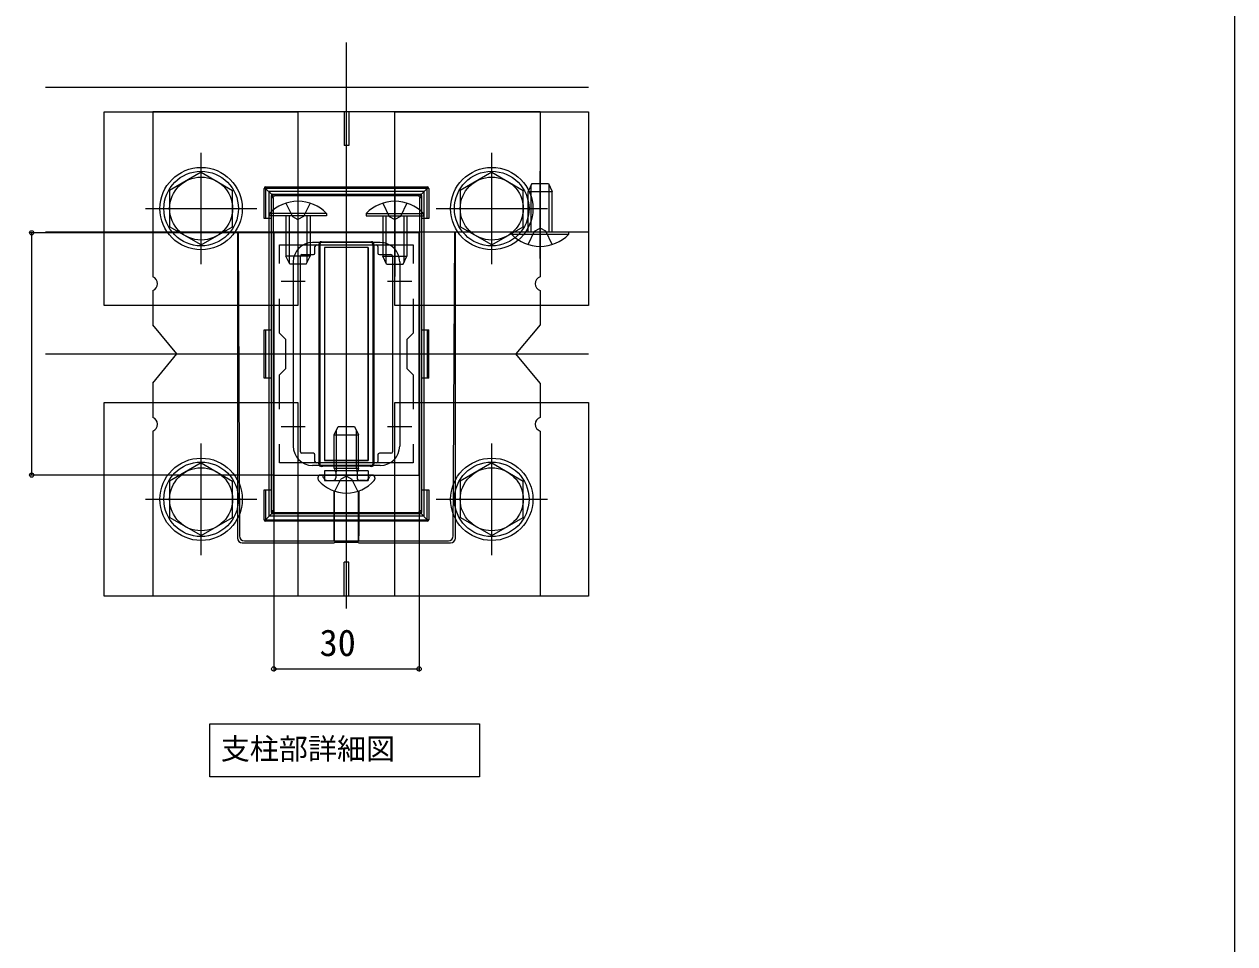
# Model space of a CAD drawing. Units: millimetres, scale not verified, with parts at other scales. Extents: x -875 to 875, y -1300 to 1292.
# Drawn here: x 375.1 to 875, y -85.7 to 293.8 of the extents above; entities that cross this region are included whole.
import ezdxf
from ezdxf.enums import TextEntityAlignment as Align

# ---------------------------------------------------------------- set-up
doc = ezdxf.new("R2010")
doc.units = ezdxf.units.MM
doc.header["$LTSCALE"] = 8
for name, color, linetype in [('0-1_USER1', 3, 'Continuous'), ('0-2_YKK_11', 7, 'Continuous'), ('0-3_YKK_12', 2, 'Continuous'), ('0-4_YKK_13', 4, 'Continuous'), ('0-5_YKK_D', 6, 'Continuous'), ('0-6_YKK_ZWAK', 7, 'Continuous'), ('0-7_YSS_K', 3, 'Continuous')]:
    doc.layers.add(name, color=color, linetype=linetype)
doc.styles.add('ＭＳ ゴシック', font='')
doc.styles.get('ＭＳ ゴシック').set_extended_font_data('MS Gothic')

msp = doc.modelspace()

# ---------------------------------------------------------------- linework, layer by layer
at = {"layer": '0-1_USER1'}
msp.add_lwpolyline([(451.8, -8.975), (451.8, 5.025), (563.108, 5.025), (563.108, -16.857), (451.8, -16.857)], close=True, dxfattribs=at)
at = {"layer": '0-2_YKK_11'}
for p, q in [((486.14, 192.7), (486.14, 182.7)), ((530.14, 192.7), (530.14, 182.7)), ((481.14, 187.7), (491.14, 187.7)), ((525.14, 187.7), (535.14, 187.7)), ((486.14, 132.7), (486.14, 122.7)), ((530.14, 132.7), (530.14, 122.7)), ((481.14, 127.7), (491.14, 127.7)), ((525.14, 127.7), (535.14, 127.7))]:
    msp.add_line(p, q, dxfattribs=at)
msp.add_lwpolyline([(478.14, 207.7), (478.14, 107.7), (538.14, 107.7), (538.14, 207.7)], close=True, dxfattribs=at)
for points in [[(480.54, 194.967), (480.54, 202.7), (535.74, 202.7), (535.74, 194.967)], [(480.54, 134.967), (480.54, 149.1), (483.14, 151.7), (483.14, 163.7), (480.54, 166.3), (480.54, 180.434)], [(535.74, 180.434), (535.74, 166.3), (533.14, 163.7), (533.14, 151.7), (535.74, 149.1), (535.74, 134.967)], [(535.74, 120.434), (535.74, 112.7), (480.54, 112.7), (480.54, 120.434)]]:
    msp.add_lwpolyline(points, dxfattribs=at)
at = {"layer": '0-3_YKK_12'}
for p, q in [((608.14, 267.7), (383.84, 267.7)), ((508.14, 52.7), (508.14, 262.7)), ((383.84, 208.1), (608.14, 208.1)), ((522.14, 203.7), (494.14, 203.7)), ((486.14, 195.7), (486.14, 119.7)), ((530.14, 195.7), (530.14, 119.7)), ((522.14, 111.7), (494.14, 111.7))]:
    msp.add_line(p, q, dxfattribs=at)
for centre, start, end in [((494.14, 195.7), 90, 180), ((494.14, 195.7), 90, 180), ((522.14, 195.7), 0, 90), ((522.14, 195.7), 0, 90), ((494.14, 119.7), 180, 270), ((494.14, 119.7), 180, 270), ((522.14, 119.7), 270, 0), ((522.14, 119.7), 270, 0)]:
    msp.add_arc(centre, 8, start, end, dxfattribs=at)
at = {"layer": '0-4_YKK_13'}
for p, q in [((508.14, 255.3), (508.14, 286.3)), ((428.14, 257.7), (428.14, 189.529)), ((588.14, 257.7), (428.14, 257.7)), ((507.14, 257.7), (507.14, 243.7)), ((509.14, 257.7), (509.14, 243.7)), ((588.14, 257.7), (588.14, 189.529)), ((448.14, 194.7), (448.14, 240.7)), ((509.14, 243.7), (507.14, 243.7)), ((568.14, 194.7), (568.14, 240.7)), ((448.14, 232.7), (435.14, 225.217)), ((448.14, 232.7), (461.14, 225.217)), ((568.14, 232.7), (555.14, 225.217)), ((568.14, 232.7), (581.14, 225.217)), ((588.14, 197.1), (588.14, 233.1)), ((435.14, 225.217), (435.14, 210.184)), ((461.14, 210.206), (461.14, 225.217)), ((474.14, 213.656), (474.14, 226.056)), ((474.14, 226.056), (474.74, 226.056)), ((474.74, 226.656), (541.54, 226.656)), ((474.74, 226.656), (474.74, 226.056)), ((541.54, 226.056), (474.74, 226.056)), ((477.315, 223.48), (474.74, 226.056)), ((474.74, 226.056), (474.74, 213.656)), ((488.14, 225.7), (488.14, 189.7)), ((528.14, 225.7), (528.14, 189.7)), ((538.964, 223.48), (541.54, 226.056)), ((541.54, 226.656), (541.54, 226.056)), ((542.14, 226.056), (541.54, 226.056)), ((541.54, 213.656), (541.54, 226.056)), ((542.14, 226.056), (542.14, 213.656)), ((555.14, 225.217), (555.14, 210.184)), ((581.14, 210.206), (581.14, 225.217)), ((584.74, 228.1), (583.14, 224.7)), ((584.448, 208.1), (584.448, 227.481)), ((584.74, 228.1), (591.54, 228.1)), ((591.54, 228.1), (593.14, 224.7)), ((591.831, 208.1), (591.831, 227.481)), ((477.14, 222.325), (477.14, 223.056)), ((477.14, 93.076), (477.14, 222.325)), ((477.74, 223.656), (478.55, 223.656)), ((477.841, 222.28), (477.841, 93.031)), ((478.55, 223.656), (537.73, 223.656)), ((478.55, 223.656), (478.55, 222.912)), ((537.73, 222.912), (478.55, 222.912)), ((537.73, 223.656), (538.54, 223.656)), ((537.73, 223.656), (537.73, 222.912)), ((538.438, 93.031), (538.438, 222.28)), ((539.14, 223.056), (539.14, 222.325)), ((539.14, 222.325), (539.14, 93.076)), ((540.14, 224.7), (540.14, 90.7)), ((593.14, 208.1), (593.14, 224.7)), ((425.14, 217.7), (471.14, 217.7)), ((499.94, 215.718), (499.94, 214.7)), ((516.34, 215.718), (516.34, 214.7)), ((545.14, 217.7), (591.14, 217.7)), ((448.14, 202.7), (435.14, 210.184)), ((448.14, 202.7), (461.14, 210.184)), ((477.14, 213.656), (474.14, 213.656)), ((499.94, 214.7), (476.34, 214.7)), ((483.14, 214.7), (483.14, 198.1)), ((484.448, 214.7), (484.448, 195.32)), ((491.831, 214.7), (491.831, 195.32)), ((516.34, 214.7), (539.94, 214.7)), ((524.448, 214.7), (524.448, 195.32)), ((531.831, 214.7), (531.831, 195.32)), ((533.14, 214.7), (533.14, 198.1)), ((542.14, 213.656), (539.14, 213.656)), ((568.14, 202.7), (555.14, 210.184)), ((568.14, 202.7), (581.14, 210.184)), ((463.14, 207.7), (463.14, 81.698)), ((463.436, 207.7), (464.008, 82.573)), ((552.272, 82.573), (552.843, 207.7)), ((553.14, 81.698), (553.14, 207.7)), ((576.34, 207.083), (576.34, 208.1)), ((576.34, 208.1), (599.94, 208.1)), ((495.14, 199.3), (495.14, 202.1)), ((495.74, 202.7), (520.54, 202.7)), ((496.848, 113.418), (496.848, 201.893)), ((497.14, 203.056), (497.14, 201.932)), ((497.14, 201.932), (497.14, 113.457)), ((498.865, 203.656), (497.74, 203.656)), ((498.865, 203.919), (517.414, 203.919)), ((498.865, 203.656), (498.865, 203.919)), ((517.414, 203.656), (498.865, 203.656)), ((517.14, 201.7), (499.14, 201.7)), ((499.14, 201.7), (499.14, 113.7)), ((517.14, 201.7), (517.14, 113.7)), ((517.414, 203.919), (517.414, 203.656)), ((518.54, 203.656), (517.414, 203.656)), ((519.14, 201.932), (519.14, 203.056)), ((519.14, 113.457), (519.14, 201.932)), ((519.431, 201.893), (519.431, 113.418)), ((521.14, 202.1), (521.14, 199.3)), ((484.74, 194.7), (483.14, 198.1)), ((489.14, 117.3), (489.14, 198.1)), ((489.74, 198.7), (494.54, 198.7)), ((491.54, 194.7), (493.14, 198.1)), ((521.74, 198.7), (526.54, 198.7)), ((524.74, 194.7), (523.14, 198.1)), ((527.14, 198.1), (527.14, 117.3)), ((531.54, 194.7), (533.14, 198.1)), ((491.54, 194.7), (484.74, 194.7)), ((524.74, 194.7), (531.54, 194.7)), ((428.14, 183.872), (428.14, 169.7)), ((588.14, 183.872), (588.14, 169.7)), ((474.14, 167.656), (477.14, 167.656)), ((474.14, 147.656), (474.14, 167.656)), ((474.74, 167.656), (474.74, 147.656)), ((539.14, 167.656), (542.14, 167.656)), ((541.54, 167.656), (541.54, 147.656)), ((542.14, 147.656), (542.14, 167.656)), ((588.14, 169.7), (578.14, 157.7)), ((588.14, 145.7), (578.14, 157.7)), ((428.14, 145.7), (428.14, 131.529)), ((477.14, 147.656), (474.14, 147.656)), ((542.14, 147.656), (539.14, 147.656)), ((588.14, 145.7), (588.14, 131.529)), ((428.14, 125.872), (428.14, 57.7)), ((504.006, 110.5), (504.006, 126.141)), ((508.14, 98.693), (508.14, 129.527)), ((511.54, 127.7), (513.14, 124.3)), ((512.274, 110.5), (512.274, 126.141)), ((588.14, 125.872), (588.14, 57.7)), ((448.14, 74.7), (448.14, 120.7)), ((503.14, 124.3), (513.14, 124.3)), ((503.14, 110.5), (503.14, 124.3)), ((513.14, 110.5), (513.14, 124.3)), ((568.14, 74.7), (568.14, 120.7)), ((494.54, 116.7), (489.74, 116.7)), ((495.14, 113.3), (495.14, 116.1)), ((521.14, 116.1), (521.14, 113.3)), ((526.54, 116.7), (521.74, 116.7)), ((448.14, 112.7), (435.14, 105.217)), ((448.14, 112.7), (461.14, 105.217)), ((520.54, 112.7), (495.74, 112.7)), ((497.14, 113.457), (497.14, 112.256)), ((498.944, 111.656), (498.944, 111.335)), ((517.335, 111.335), (498.944, 111.335)), ((517.14, 113.7), (499.14, 113.7)), ((503.14, 110.5), (513.14, 110.5)), ((517.335, 111.656), (518.54, 111.656)), ((517.335, 111.335), (517.335, 111.656)), ((519.14, 112.256), (519.14, 113.457)), ((568.14, 112.7), (555.14, 105.217)), ((568.14, 112.7), (581.14, 105.217)), ((435.14, 105.217), (435.14, 90.184)), ((461.14, 90.206), (461.14, 105.217)), ((496.34, 106.61), (496.34, 106.214)), ((497.638, 107.7), (497.43, 107.7)), ((518.641, 107.7), (497.638, 107.7)), ((498.756, 106.553), (498.578, 107.042)), ((499.14, 105.5), (517.14, 105.5)), ((500.259, 105.5), (502.74, 105.5)), ((503.396, 101.049), (505.85, 105.97)), ((508.14, 107.188), (505.85, 105.97)), ((508.14, 107.188), (510.43, 105.97)), ((512.883, 101.049), (510.43, 105.97)), ((516.02, 105.5), (513.54, 105.5)), ((517.14, 109.5), (517.14, 105.5)), ((517.524, 106.553), (517.702, 107.042)), ((519.94, 106.61), (519.94, 106.214)), ((555.14, 105.217), (555.14, 90.184)), ((581.14, 90.206), (581.14, 105.217)), ((474.14, 101.656), (477.14, 101.656)), ((474.14, 89.256), (474.14, 101.656)), ((474.74, 101.656), (474.74, 89.256)), ((503.035, 101.171), (503.035, 82.582)), ((503.138, 80.375), (503.084, 101.154)), ((513.141, 80.375), (513.195, 101.154)), ((513.244, 101.171), (513.244, 82.582)), ((539.14, 101.656), (542.14, 101.656)), ((542.14, 101.656), (542.14, 89.256)), ((425.14, 97.7), (471.14, 97.7)), ((545.14, 97.7), (591.14, 97.7)), ((448.14, 82.7), (435.14, 90.184)), ((448.14, 82.7), (461.14, 90.184)), ((477.315, 91.831), (474.74, 89.256)), ((540.14, 90.7), (476.14, 90.7)), ((477.14, 92.256), (477.14, 93.076)), ((478.48, 91.656), (477.74, 91.656)), ((478.48, 92.313), (478.48, 91.656)), ((478.48, 92.313), (537.8, 92.313)), ((537.8, 91.656), (478.48, 91.656)), ((537.8, 92.313), (537.8, 91.656)), ((538.54, 91.656), (537.8, 91.656)), ((538.964, 91.831), (541.54, 89.256)), ((539.14, 93.076), (539.14, 92.256)), ((568.14, 82.7), (555.14, 90.184)), ((568.14, 82.7), (581.14, 90.184)), ((474.14, 89.256), (474.74, 89.256)), ((474.74, 89.256), (541.54, 89.256)), ((474.74, 88.656), (474.74, 89.256)), ((541.54, 88.656), (474.74, 88.656)), ((541.54, 88.656), (541.54, 89.256)), ((466.005, 80.585), (503.068, 80.585)), ((503.068, 80.585), (503.138, 80.375)), ((513.141, 80.375), (503.138, 80.375)), ((513.211, 80.585), (513.141, 80.375)), ((513.211, 80.585), (550.274, 80.585)), ((465.128, 79.7), (503.14, 79.7)), ((503.209, 79.911), (503.14, 79.7)), ((513.07, 79.911), (503.209, 79.911)), ((513.14, 79.7), (513.07, 79.911)), ((513.14, 79.7), (551.151, 79.7)), ((509.14, 71.7), (507.14, 71.7)), ((507.14, 57.7), (507.14, 71.7)), ((509.14, 57.7), (509.14, 71.7)), ((588.14, 57.7), (428.14, 57.7))]:
    msp.add_line(p, q, dxfattribs=at)
for points in [[(488.14, 257.7), (488.14, 177.7), (408.14, 177.7), (408.14, 257.7)], [(608.14, 257.7), (608.14, 177.7), (528.14, 177.7), (528.14, 257.7)], [(517.14, 113.7), (517.14, 201.7), (499.14, 201.7), (499.14, 113.7)], [(488.14, 137.7), (488.14, 57.7), (408.14, 57.7), (408.14, 137.7)], [(608.14, 137.7), (608.14, 57.7), (528.14, 57.7), (528.14, 137.7)]]:
    msp.add_lwpolyline(points, close=True, dxfattribs=at)
for points in [[(540.14, 224.7), (476.14, 224.7), (476.14, 90.7)], [(583.14, 208.1), (583.14, 224.7), (593.14, 224.7)], [(499.94, 215.718), (476.34, 215.718), (476.34, 214.7)], [(483.14, 219.923), (485.85, 214.367), (488.14, 213.149)], [(493.14, 219.923), (490.43, 214.367), (488.14, 213.149)], [(516.34, 215.718), (539.94, 215.718), (539.94, 214.7)], [(523.14, 219.923), (525.85, 214.367), (528.14, 213.149)], [(533.14, 219.923), (530.43, 214.367), (528.14, 213.149)], [(493.14, 214.7), (493.14, 198.1), (483.14, 198.1)], [(523.14, 214.7), (523.14, 198.1), (533.14, 198.1)], [(576.34, 207.083), (599.94, 207.083), (599.94, 208.1)], [(583.14, 202.878), (585.85, 208.434), (588.14, 209.652)], [(593.14, 202.878), (590.43, 208.434), (588.14, 209.652)], [(428.14, 145.7), (438.14, 157.7), (428.14, 169.7)], [(503.14, 124.3), (504.74, 127.7), (511.54, 127.7)], [(497.74, 111.656), (498.944, 111.656), (517.335, 111.656)], [(503.14, 110.5), (503.478, 109.5), (503.74, 108.728)], [(504.006, 110.5), (503.885, 109.5), (503.74, 108.3)], [(512.274, 110.5), (512.395, 109.5), (512.54, 108.3)], [(513.14, 110.5), (512.801, 109.5), (512.54, 108.728)], [(517.14, 109.5), (499.14, 109.5), (499.14, 105.5)], [(503.74, 108.728), (503.74, 107.7), (503.74, 106.5)], [(512.54, 108.728), (512.54, 107.7), (512.54, 106.5)], [(518.849, 107.7), (518.641, 107.7), (517.94, 107.7)], [(542.14, 89.256), (541.54, 89.256), (541.54, 101.656)]]:
    msp.add_lwpolyline(points, dxfattribs=at)
for centre, radius in [((448.14, 217.7), 17), ((448.14, 217.7), 15.4), ((448.14, 217.7), 13), ((568.14, 217.7), 17), ((568.14, 217.7), 15.4), ((568.14, 217.7), 13), ((448.14, 97.7), 17), ((448.14, 97.7), 15.4), ((448.14, 97.7), 13), ((568.14, 97.7), 17), ((568.14, 97.7), 15.4), ((568.14, 97.7), 13)]:
    msp.add_circle(centre, radius, dxfattribs=at)
for centre, radius, start, end in [((474.74, 226.056), 0.6, 90, 180), ((541.54, 226.056), 0.6, 0, 90), ((488.14, 204.236), 16.465, 44.2189, 135.7811), ((477.646, 224.749), 2.477, 258.19876, 274.51239), ((477.74, 223.056), 0.6, 90, 180), ((477.623, 224.117), 1.166, 245.50762, 278.40152), ((475.76, 223.154), 2.042, 354.65366, 14.23396), ((528.14, 204.236), 16.465, 44.2189, 135.7811), ((538.633, 224.749), 2.477, 265.48761, 281.80124), ((540.519, 223.154), 2.042, 165.76604, 185.34634), ((538.656, 224.117), 1.166, 261.59848, 294.49238), ((538.54, 223.056), 0.6, 0, 90), ((588.14, 218.565), 16.465, 224.2189, 315.7811), ((497.743, 203.021), 0.965, 85.24763, 185.0487), ((496.835, 203.373), 0.44, 263.21027, 313.86521), ((496.896, 202.646), 0.754, 266.36803, 288.83101), ((497.74, 203.056), 0.6, 90, 180), ((497.342, 203.932), 0.484, 325.23447, 5.98325), ((518.937, 203.932), 0.484, 174.01675, 214.76553), ((518.536, 203.021), 0.965, 354.94378, 94.75989), ((518.54, 203.056), 0.6, 0, 90), ((519.383, 202.646), 0.754, 251.16899, 273.63197), ((519.445, 203.373), 0.44, 226.13479, 276.78973), ((427.14, 186.7), 3, 289.47122, 70.52878), ((589.14, 186.7), 3, 109.47122, 250.52878), ((427.14, 128.7), 3, 289.47122, 70.52878), ((589.14, 128.7), 3, 109.47122, 250.52878), ((497.738, 112.222), 0.962, 175.06323, 275.18399), ((496.844, 111.429), 0.878, 70.35948, 94.26698), ((496.896, 114.171), 0.754, 266.36803, 288.83101), ((497.74, 112.256), 0.6, 180, 270), ((497.203, 111.334), 0.626, 353.54785, 30.96417), ((519.077, 111.334), 0.626, 149.03583, 186.45215), ((518.541, 112.221), 0.962, 264.8078, 4.94499), ((518.54, 112.256), 0.6, 270, 0), ((519.383, 114.171), 0.754, 251.16899, 273.63197), ((519.435, 111.429), 0.878, 85.73302, 109.64052), ((497.43, 106.61), 1.091, 90, 180), ((497.44, 106.214), 1.1, 180, 221.56083), ((508.14, 115.7), 15.4, 221.56083, 318.43917), ((497.638, 106.7), 1, 20, 90), ((500.259, 107.1), 1.6, 200, 270), ((502.74, 106.5), 1, 270, 0), ((513.54, 106.5), 1, 180, 270), ((516.02, 107.1), 1.6, 270, 340), ((518.641, 106.7), 1, 90, 160), ((518.849, 106.61), 1.091, 0, 90), ((518.84, 106.214), 1.1, 318.43917, 0), ((477.646, 95.5), 2.477, 258.19876, 274.51239), ((477.617, 81.456), 10.811, 89.09507, 92.53185), ((477.74, 92.256), 0.6, 180, 270), ((475.85, 92.112), 1.944, 346.42187, 4.51215), ((538.633, 95.5), 2.477, 265.48761, 281.80124), ((540.429, 92.112), 1.944, 175.48785, 193.57813), ((538.662, 81.456), 10.811, 87.46815, 90.90493), ((538.54, 92.256), 0.6, 270, 0), ((474.74, 89.256), 0.6, 180, 270), ((541.54, 89.256), 0.6, 270, 0), ((466.011, 82.589), 2.004, 180.44387, 269.81844), ((550.268, 82.589), 2.004, 270.18156, 359.55613)]:
    msp.add_arc(centre, radius, start, end, dxfattribs=at)
for centre, major_axis, ratio, start_param, end_param in [((477.444, 223.056), (6.082, -0.425), 0.01114, 4.7707145, 4.8960301), ((477.74, 222.76), (0.425, -6.082), 0.01114, 1.491105, 1.6034945), ((538.836, 223.056), (6.082, 0.425), 0.01114, 4.5287479, 4.6540634), ((538.54, 222.76), (-0.425, -6.082), 0.01114, 4.6796908, 4.7920803), ((495.74, 202.1), (-0.424, 0.424), 0.999695, 5.4979394, 7.0684312), ((496.54, 204.001), (0.43, -6.084), 0.027874, 1.2150746, 1.3929019), ((496.285, 204.256), (6.084, -0.43), 0.027874, 4.9700486, 5.1523045), ((519.995, 204.256), (6.084, 0.43), 0.027874, 4.2724735, 4.4547294), ((519.74, 204.001), (-0.43, -6.084), 0.027874, 4.8902834, 5.0681107), ((520.54, 202.1), (0.424, 0.424), 0.999695, 5.4979394, 7.0684312), ((489.74, 198.1), (-0.424, 0.424), 0.999695, 5.4979394, 7.0684312), ((494.54, 199.3), (0.424, -0.424), 0.999695, 5.4979394, 7.0684312), ((521.74, 199.3), (-0.424, -0.424), 0.999695, 5.4979394, 7.0684312), ((526.54, 198.1), (0.424, 0.424), 0.999695, 5.4979394, 7.0684312), ((489.74, 117.3), (-0.424, -0.424), 0.999695, 5.4979394, 7.0684312), ((494.54, 116.1), (0.424, 0.424), 0.999695, 5.4979394, 7.0684312), ((521.74, 116.1), (-0.424, 0.424), 0.999695, 5.4979394, 7.0684312), ((526.54, 117.3), (0.424, -0.424), 0.999695, 5.4979394, 7.0684312), ((495.74, 113.3), (-0.424, -0.424), 0.999695, 5.4979394, 7.0684312), ((496.54, 110.792), (-0.428, -6.083), 0.022498, 1.8236152, 2.0187174), ((496.803, 111.056), (6.083, 0.428), 0.022498, 1.2094857, 1.40045), ((519.476, 111.056), (6.083, -0.428), 0.022498, 1.7411427, 1.9321069), ((519.74, 110.792), (0.428, -6.083), 0.022498, 4.2644679, 4.4595701), ((520.54, 113.3), (0.424, -0.424), 0.999695, 5.4979394, 7.0684312), ((477.74, 91.956), (-0.424, -6.081), 0.004381, 1.6219236, 1.7488196), ((478.039, 92.256), (6.081, 0.424), 0.004381, 1.498021, 1.6118461), ((538.24, 92.256), (6.081, -0.424), 0.004381, 1.5297466, 1.6435716), ((538.54, 91.956), (0.424, -6.081), 0.004381, 4.5343657, 4.6612617), ((465.142, 81.712), (0.974, 1.765), 0.991424, 2.0784135, 3.641926), ((503.07, 82.582), (0, 2), 0.017455, 1.5707963, 3.0892328), ((513.209, 82.582), (0, 2), 0.017455, 3.1939525, 4.712389), ((551.137, 81.712), (-0.974, 1.765), 0.991424, 2.6412593, 4.2047718)]:
    msp.add_ellipse(centre, major_axis=major_axis, ratio=ratio, start_param=start_param, end_param=end_param, dxfattribs=at)
at = {"layer": '0-5_YKK_D'}
for p, q in [((477.74, 207.7), (377.14, 207.7)), ((378.14, 207.7), (378.14, 107.7)), ((477.74, 107.7), (377.14, 107.7)), ((478.14, 107.3), (478.14, 26.7)), ((538.14, 107.3), (538.14, 26.7)), ((478.14, 27.7), (538.14, 27.7))]:
    msp.add_line(p, q, dxfattribs=at)
for centre in [(378.14, 207.7), (378.14, 107.7), (478.14, 27.7), (538.14, 27.7)]:
    msp.add_circle(centre, 0.875, dxfattribs=at)
at = {"layer": '0-6_YKK_ZWAK'}
msp.add_lwpolyline([(-875, -1299.6), (875, -1299.6), (875, 1250.4)], dxfattribs=at)
at = {"layer": '0-7_YSS_K'}
msp.add_line((383.84, 157.7), (608.14, 157.7), dxfattribs=at)

# ---------------------------------------------------------------- texts
at = {"layer": '0-1_USER1', "style": 'ＭＳ ゴシック'}
msp.add_text('支柱部詳細図', height=8.798, dxfattribs=at).set_placement((456.242, -12.321), align=Align.BOTTOM_LEFT)
at = {"layer": '0-5_YKK_D', "style": 'ＭＳ ゴシック'}
msp.add_text('30', height=11, dxfattribs=at).set_placement((497.06, 29.7), align=Align.BOTTOM_LEFT)

doc.saveas('drawing.dxf')
